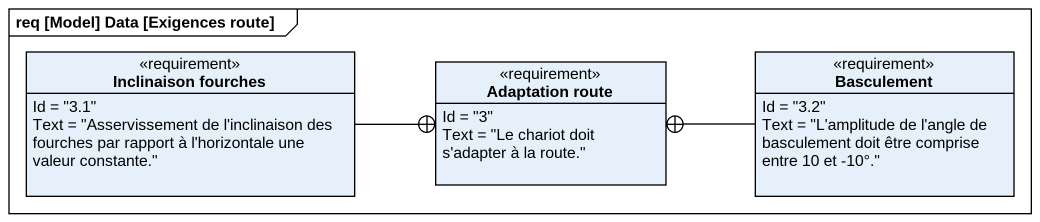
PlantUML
@startuml
mainframe req [Model] Data [Exigences route]
hide circle
hide empty members
class "Inclinaison fourches" as Inclinaison_fourches <<requirement>> {
  Id = "3.1"
  Text = "Asservissement de l'inclinaison des fourches par rapport à l'horizontale une valeur constante."
}
class "Adaptation route" as Adaptation_route <<requirement>> {
  Id = "3"
  Text = "Le chariot doit s'adapter à la route."
}
class Basculement <<requirement>> {
  Id = "3.2"
  Text = "L'amplitude de l'angle de basculement doit être comprise entre 10 et -10°."
}
Inclinaison_fourches -right-+ Adaptation_route
Basculement -left-+ Adaptation_route
@enduml
